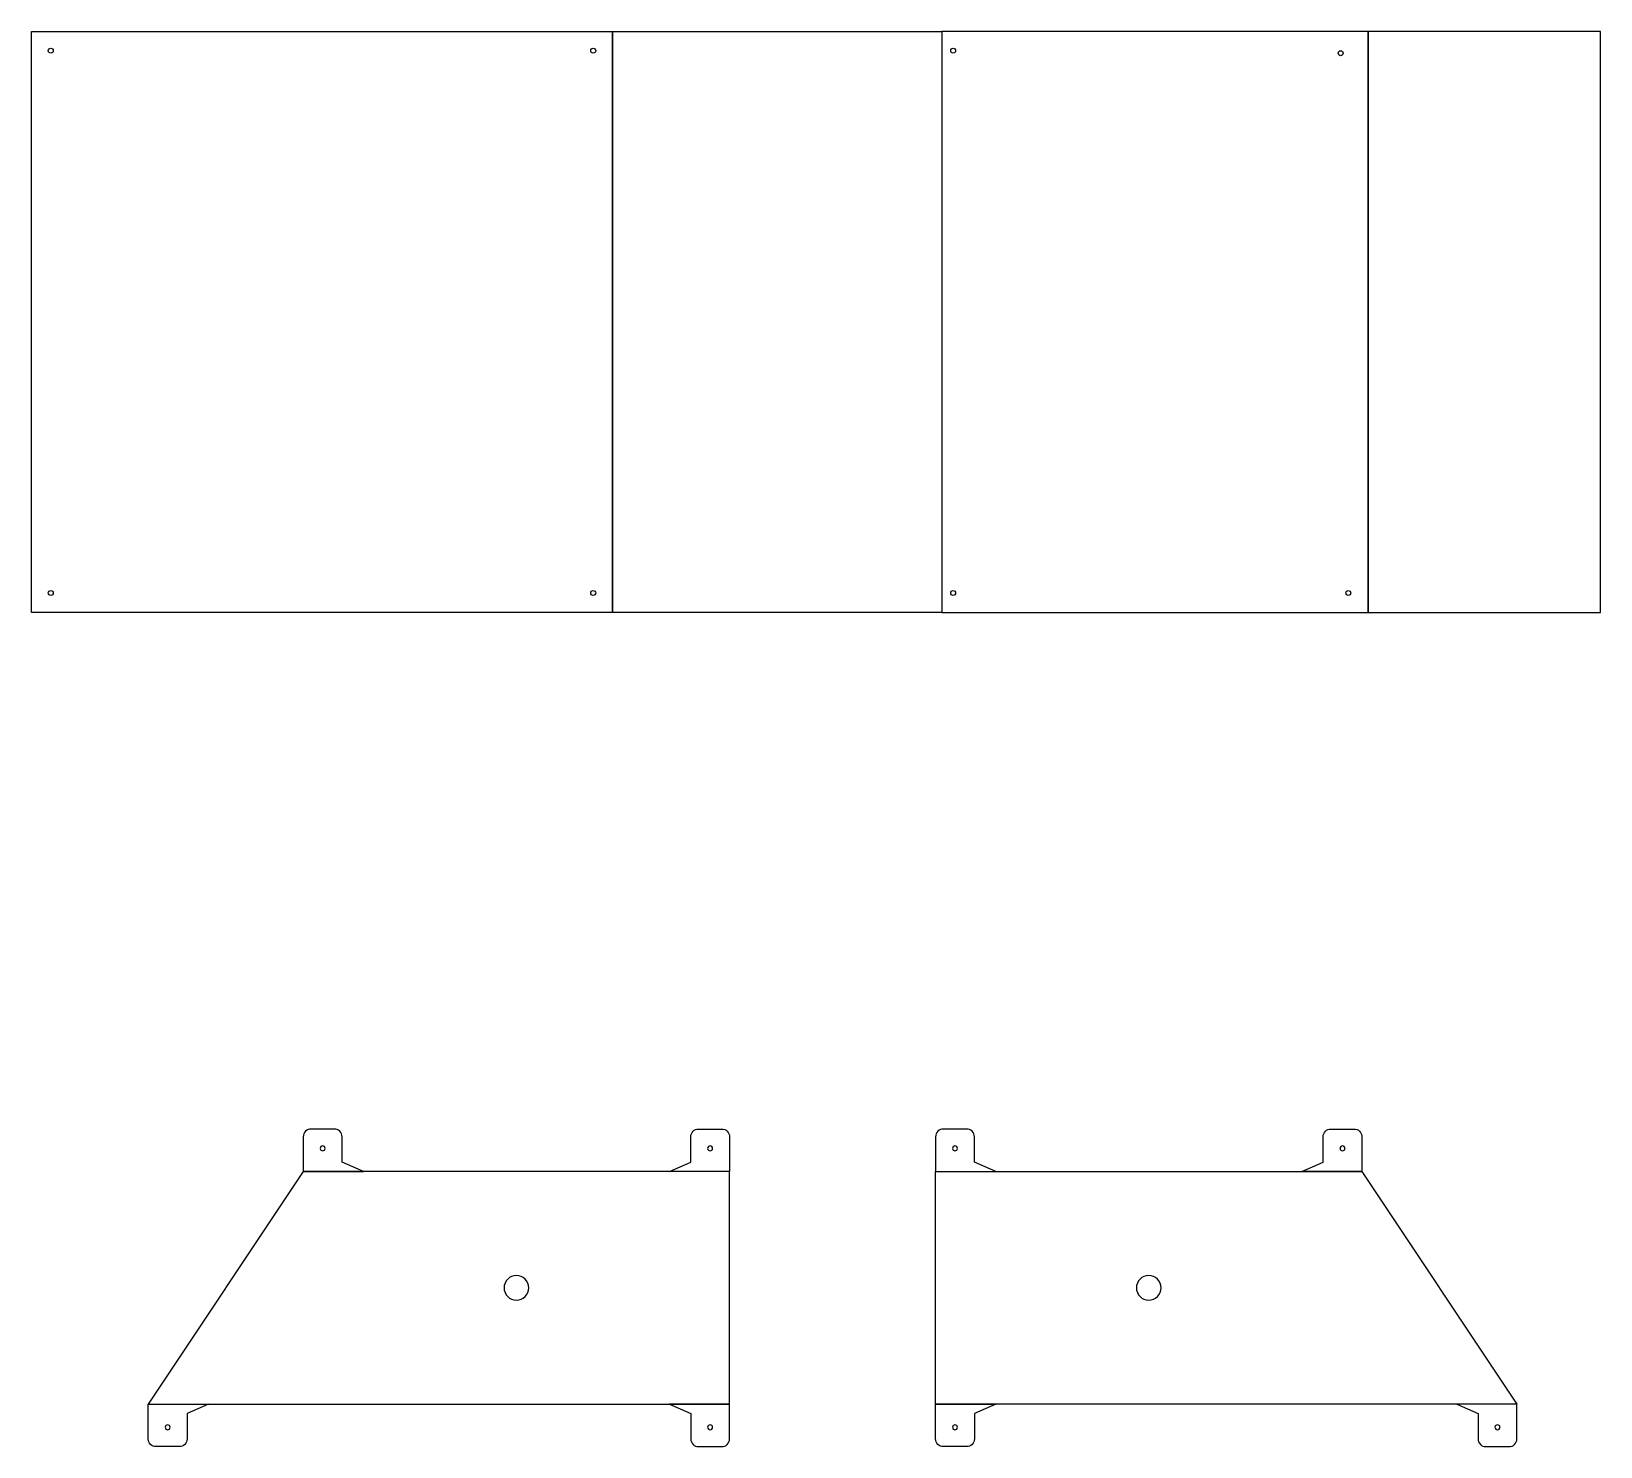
# Model space of a CAD drawing. Header units: millimetres. Extents: x 2117 to 2157.5, y 1904 to 1940.5.
import ezdxf

# ---------------------------------------------------------------- set-up
doc = ezdxf.new("R2010")
doc.units = ezdxf.units.MM

msp = doc.modelspace()

# ---------------------------------------------------------------- linework, layer by layer
for points in [[(2117.026, 1940.549), (2132.026, 1940.549), (2132.026, 1925.549), (2117.026, 1925.549), (2117.026, 1940.549)], [(2140.526, 1925.549), (2151.526, 1925.549), (2151.526, 1925.549), (2151.526, 1940.549), (2140.526, 1940.549), (2140.526, 1925.549)]]:
    msp.add_lwpolyline(points)
at = {"extrusion": (0, 0, -1)}
for points in [[(-2140.526, 1940.549), (-2140.526, 1925.549), (-2132.026, 1925.549), (-2132.026, 1940.549), (-2140.526, 1940.549)], [(-2151.526, 1925.549), (-2157.526, 1925.549), (-2157.526, 1940.549), (-2151.526, 1940.549), (-2151.526, 1925.549)]]:
    msp.add_lwpolyline(points, dxfattribs=at)
at = {"extrusion": (0, 0, -1), "elevation": 12.497}
for points in [[(-2125.043, 1911.11), (-2125.593, 1911.11), (-2125.043, 1911.353), (-2125.043, 1912.01, -0.414214), (-2124.843, 1912.21), (-2124.243, 1912.21, -0.414214), (-2124.043, 1912.01), (-2124.043, 1911.11), (-2125.043, 1911.11)], [(-2134.043, 1911.11), (-2133.493, 1911.11), (-2134.043, 1911.353), (-2134.043, 1912.01, 0.414214), (-2134.243, 1912.21), (-2134.843, 1912.21, 0.414214), (-2135.043, 1912.01), (-2135.043, 1911.11), (-2134.043, 1911.11)], [(-2141.363, 1911.11), (-2141.913, 1911.11), (-2141.363, 1911.353), (-2141.363, 1912.01, -0.414214), (-2141.163, 1912.21), (-2140.563, 1912.21, -0.414214), (-2140.363, 1912.01), (-2140.363, 1911.11), (-2141.363, 1911.11)], [(-2150.363, 1911.11), (-2149.813, 1911.11), (-2150.363, 1911.353), (-2150.363, 1912.01, 0.414214), (-2150.563, 1912.21), (-2151.163, 1912.21, 0.414214), (-2151.363, 1912.01), (-2151.363, 1911.11), (-2150.363, 1911.11)], [(-2121.043, 1905.11), (-2121.593, 1905.11), (-2121.043, 1904.868), (-2121.043, 1904.21, 0.414214), (-2120.843, 1904.01), (-2120.243, 1904.01, 0.414214), (-2120.043, 1904.21), (-2120.043, 1905.11), (-2121.043, 1905.11)], [(-2134.043, 1905.11), (-2133.493, 1905.11), (-2134.043, 1904.868), (-2134.043, 1904.21, -0.414214), (-2134.243, 1904.01), (-2134.843, 1904.01, -0.414214), (-2135.043, 1904.21), (-2135.043, 1905.11), (-2134.043, 1905.11)], [(-2141.363, 1905.11), (-2141.913, 1905.11), (-2141.363, 1904.868), (-2141.363, 1904.21, 0.414214), (-2141.163, 1904.01), (-2140.563, 1904.01, 0.414214), (-2140.363, 1904.21), (-2140.363, 1905.11), (-2141.363, 1905.11)], [(-2154.363, 1905.11), (-2153.813, 1905.11), (-2154.363, 1904.868), (-2154.363, 1904.21, -0.414214), (-2154.563, 1904.01), (-2155.163, 1904.01, -0.414214), (-2155.363, 1904.21), (-2155.363, 1905.11), (-2154.363, 1905.11)]]:
    msp.add_lwpolyline(points, format="xyb", dxfattribs=at)
at = {"elevation": -12.497}
for points in [[(2135.043, 1905.11), (2135.043, 1911.11), (2124.043, 1911.11), (2120.043, 1905.11), (2135.043, 1905.11)], [(2135.043, 1911.11), (2124.043, 1911.11)], [(2140.363, 1905.11), (2140.363, 1911.11), (2151.363, 1911.11), (2155.363, 1905.11), (2140.363, 1905.11)], [(2140.363, 1911.11), (2151.363, 1911.11)]]:
    msp.add_lwpolyline(points, dxfattribs=at)
for centre in [(2117.526, 1940.049), (2131.526, 1940.049), (2140.816, 1940.049), (2150.816, 1939.985), (2117.526, 1926.049), (2131.526, 1926.049), (2140.816, 1926.049), (2151.014, 1926.049)]:
    msp.add_circle(centre, 0.0635)
at = {"extrusion": (0, 0, -1)}
for centre, radius in [((-2124.543, 1911.71, 12.497), 0.0635), ((-2134.543, 1911.71, 12.497), 0.0635), ((-2140.863, 1911.71, 12.497), 0.0635), ((-2150.863, 1911.71, 12.497), 0.0635), ((-2129.543, 1908.11, 12.497), 0.318), ((-2145.863, 1908.11, 12.497), 0.318), ((-2120.543, 1904.51, 12.497), 0.0635), ((-2134.543, 1904.51, 12.497), 0.0635), ((-2140.863, 1904.51, 12.497), 0.0635), ((-2154.863, 1904.51, 12.497), 0.0635)]:
    msp.add_circle(centre, radius, dxfattribs=at)

doc.saveas('drawing.dxf')
